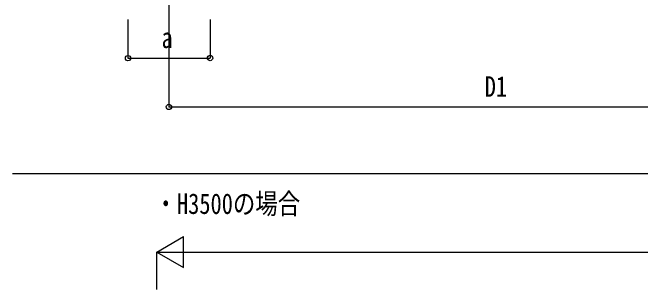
# Model space of a CAD drawing. Units: millimetres, scale not verified. Extents: x -21025 to 21025, y -14850 to 14850.
# Drawn here: x -18120 to -13077, y -6696 to -4476 of the extents above; entities that cross this region are included whole.
import ezdxf
from ezdxf.enums import TextEntityAlignment as Align

# ---------------------------------------------------------------- set-up
doc = ezdxf.new("R2010")
doc.units = ezdxf.units.MM
doc.header["$LTSCALE"] = 60
for name, color, linetype in [('0-2_USER1', 3, 'Continuous'), ('0-3_YKK_11', 7, 'Continuous'), ('0-4_YKK_12', 2, 'Continuous'), ('0-7_YKK_D', 6, 'Continuous')]:
    doc.layers.add(name, color=color, linetype=linetype)
doc.styles.add('ＭＳ ゴシック', font='')
doc.styles.get('ＭＳ ゴシック').set_extended_font_data('MS Gothic')

msp = doc.modelspace()

# ---------------------------------------------------------------- linework, layer by layer
at = {"layer": '0-3_YKK_11'}
msp.add_line((3149.61, -5770.5), (-18119.5, -5770.5), dxfattribs=at)
at = {"layer": '0-4_YKK_12'}
msp.add_line((-16863.4, -4182.98), (-16863.4, -4562.61), dxfattribs=at)
at = {"layer": '0-7_YKK_D'}
for p, q in [((-17192.57, -4532.98), (-17192.32, -4842.73)), ((-16863.4, -4533.07), (-16863.4, -5233.98)), ((-16533.25, -4532.98), (-16533.01, -4842.21)), ((-17192.32, -4841.73), (-16533.01, -4841.21)), ((-16863.4, -5232.98), (-11526.9, -5232.98)), ((-16961.9, -6395.98), (-16745.39, -6270.98)), ((-16745.39, -6520.98), (-16745.39, -6270.98)), ((-16961.9, -6695.98), (-16961.9, -6394.98)), ((-16961.9, -6395.98), (-16745.39, -6520.98)), ((-16961.9, -6395.98), (-16528.89, -6395.98)), ((-16711.9, -6395.98), (-6341.9, -6395.98))]:
    msp.add_line(p, q, dxfattribs=at)
for centre in [(-17192.32, -4841.73), (-16533.01, -4841.21), (-16863.4, -5232.98)]:
    msp.add_circle(centre, 21.25, dxfattribs=at)

# ---------------------------------------------------------------- texts
at = {"layer": '0-2_USER1', "style": 'ＭＳ ゴシック', "width": 0.8}
msp.add_text('・H3500の場合', height=165, dxfattribs=at).set_placement((-16978.9, -6140.46), align=Align.BOTTOM_LEFT)
at = {"layer": '0-7_YKK_D', "style": 'ＭＳ ゴシック', "width": 0.8}
msp.add_text('a', height=165, rotation=0.046, dxfattribs=at).set_placement((-16922.69, -4809.52), align=Align.BOTTOM_LEFT)
msp.add_text('D1', height=165, dxfattribs=at).set_placement((-14327.15, -5200.98), align=Align.BOTTOM_LEFT)

doc.saveas('drawing.dxf')
